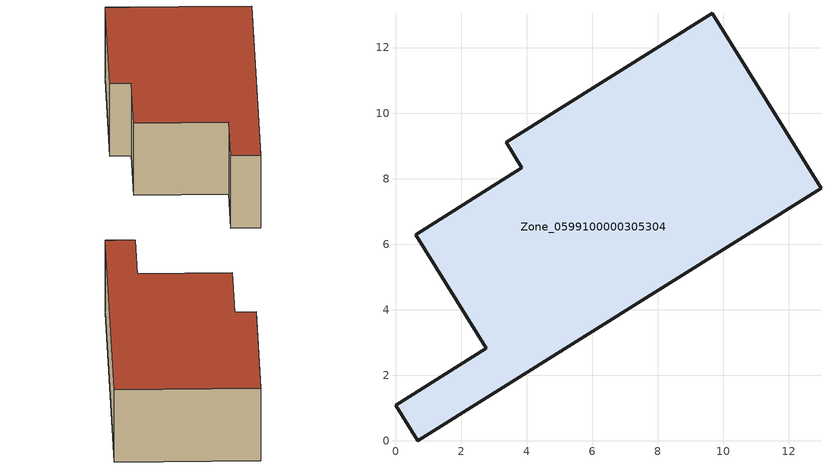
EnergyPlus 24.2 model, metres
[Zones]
Zone_0599100000305304
 floor ground (C_G): 3.86,8.33 3.37,9.11 9.65,13.05 12.98,7.71 0.69,0 0,1.09 2.76,2.82 0.62,6.3 z0
 wall outside (C_F): 3.37,9.11 3.86,8.33 0.62,6.3 2.76,2.82 0,1.09 0.69,0 12.98,7.71 9.65,13.05 3.37,9.11 z0:3.46
 roof outside (C_R): 0.69,0 12.98,7.71 9.65,13.05 3.37,9.11 3.86,8.33 0.62,6.3 2.76,2.82 0,1.09 z3.46
[BUILDING]
Pand.0599100000305304: North Axis=0; Terrain=City; Loads Convergence Tolerance Value=0.04; Temperature Convergence Tolerance Value=0.4; Solar Distribution=FullExterior; Maximum Number of Warmup Days=25; Minimum Number of Warmup Days=1
[Site:Location]
Rotterdam.The.Hague.AP_ZH_NLD Design_Conditions: Latitude=51.96; Longitude=4.45; Time Zone=1; Elevation=-4.5
[SITE:GROUNDTEMPERATURE:BUILDINGSURFACE]
18, 18, 18, 18, 18, 18, 18, 18, 18, 18, 18, 18
[MATERIAL] Thermal Absorptance=0.9; Solar Absorptance=0.7; Visible Absorptance=0.7
Name | Roughness | Thickness | Conductivity | Density | Specific Heat
G.TI.1946 | MediumSmooth | 0.15 | 1 | 540 | 1210
F.TI.1946 | Rough | 0.3 | 0.857143 | 1920 | 840
R.TI.1946 | MediumRough | 0.2 | 0.1 | 1500 | 1000
[CONSTRUCTION]
C_G: G.TI.1946
C_F: F.TI.1946
C_R: R.TI.1946
[ZONE]
Zone_0599100000305304: Type=1; Multiplier=1; Ceiling Height=Autocalculate; Volume=Autocalculate; Floor Area=autocalculate; Part of Total Floor Area=Yes
[ZONEINFILTRATION:DESIGNFLOWRATE]
Infil_Zone_0599100000305304: Zone or ZoneList or Space or SpaceList=Zone_0599100000305304; Schedule=AlwaysOn; Design Flow Rate Calculation Method=Flow/Area; Flow Rate per Floor Area=0.003; Constant Term Coefficient=1; Temperature Term Coefficient=0; Velocity Term Coefficient=0; Velocity Squared Term Coefficient=0
[HVACTEMPLATE:ZONE:IDEALLOADSAIRSYSTEM]
Zone_0599100000305304: Maximum Heating Supply Air Temperature=50; Minimum Cooling Supply Air Temperature=13; Maximum Heating Supply Air Humidity Ratio=0.0156; Minimum Cooling Supply Air Humidity Ratio=0.0077; Heating Limit=NoLimit; Cooling Limit=NoLimit; Dehumidification Control Type=ConstantSensibleHeatRatio; Cooling Sensible Heat Ratio=0.7; Dehumidification Setpoint=60; Humidification Control Type=None; Humidification Setpoint=30; Outdoor Air Method=None; Outdoor Air Flow Rate per Person=0.00944; Outdoor Air Flow Rate per Zone Floor Area=0; Outdoor Air Flow Rate per Zone=0; Demand Controlled Ventilation Type=None; Outdoor Air Economizer Type=NoEconomizer; Heat Recovery Type=None; Sensible Heat Recovery Effectiveness=0.7; Latent Heat Recovery Effectiveness=0.65
[ZONECONTROL:THERMOSTAT]
ThermostatControl_Zone_0599100000305304: Zone or ZoneList=Zone_0599100000305304; Control Type Schedule=DualSetpointControlType; Control 1=Thermostat_Zone_0599100000305304; Temperature Difference Between Cutout And Setpoint=0
[THERMOSTATSETPOINT:DUALSETPOINT]
Thermostat_Zone_0599100000305304: Heating Setpoint Temperature Schedule=HeatingSetpoint_Zone_0599100000305304; Cooling Setpoint Temperature Schedule=CoolingSetpoint_Zone_0599100000305304
[SCHEDULE:COMPACT]
HeatingSetpoint_Zone_0599100000305304: Through: 12/31, For: AllDays, Until: 24:00, 21
CoolingSetpoint_Zone_0599100000305304: Through: 12/31, For: AllDays, Until: 24:00, 24
DualSetpointControlType: Through: 12/31, For: AllDays, Until: 24:00, 4
AlwaysOn: Through: 12/31, For: AllDays, Until: 24:00, 1
